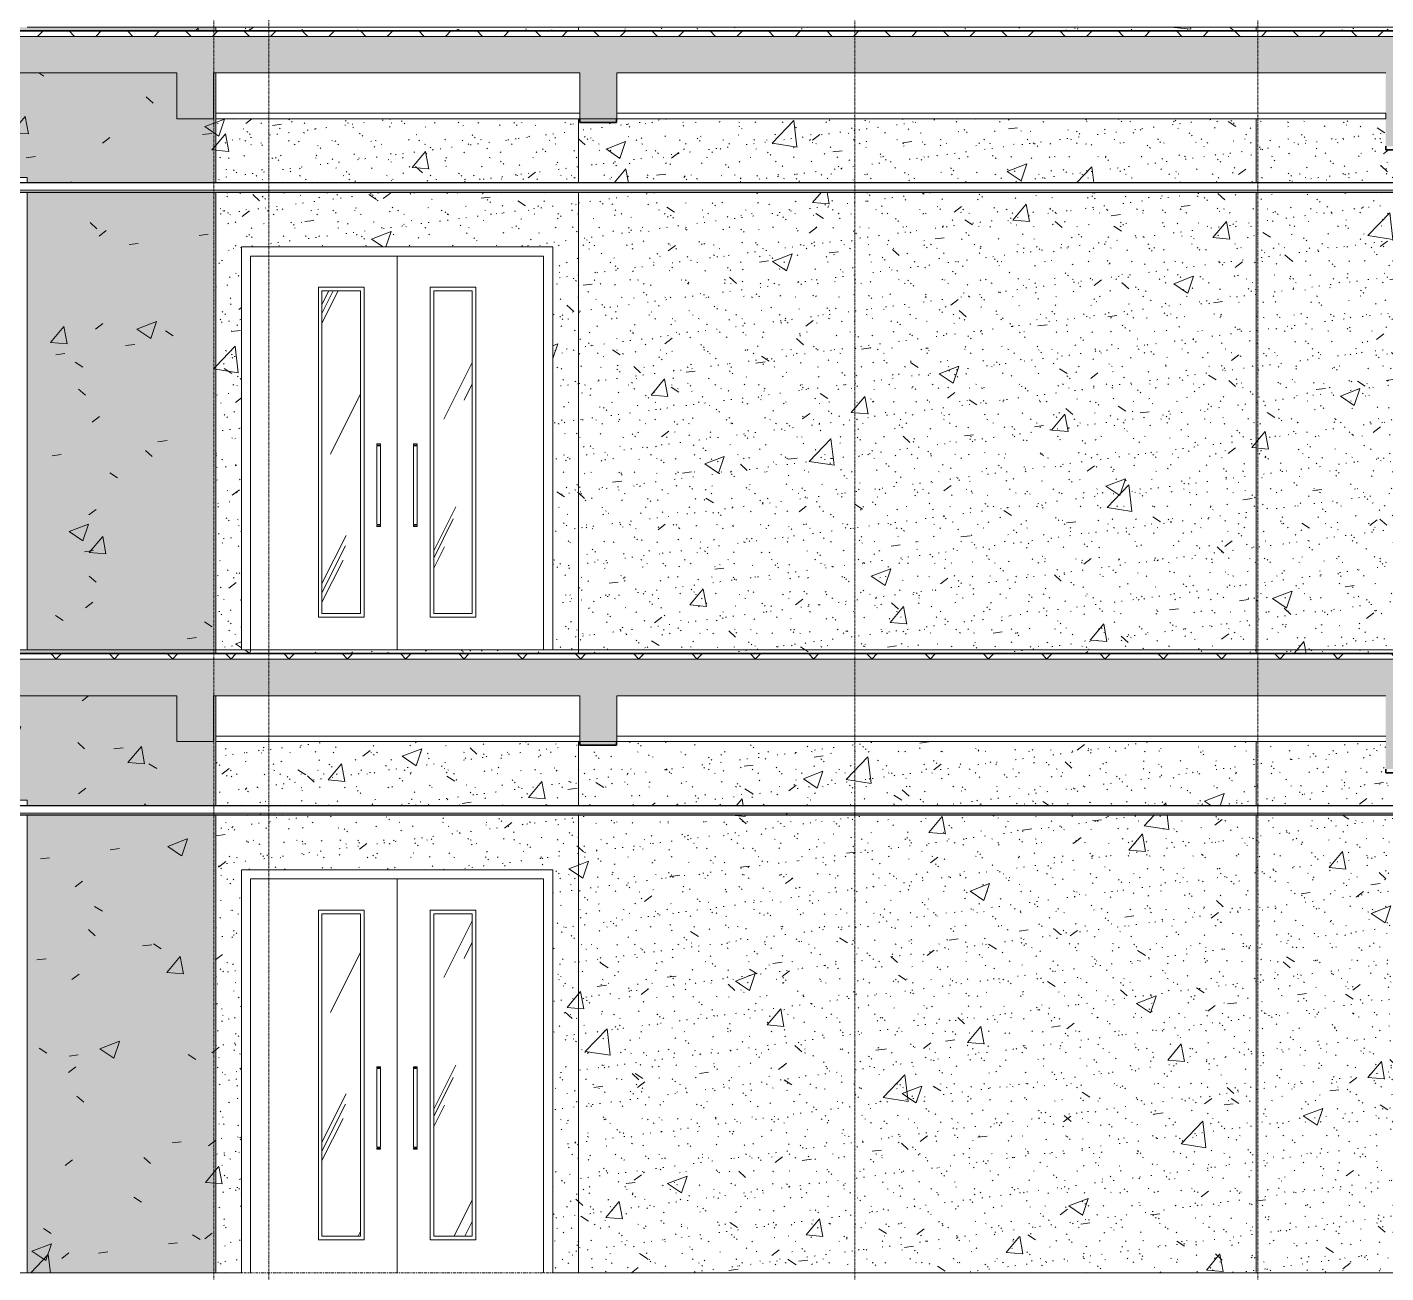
# Model space of a CAD drawing. Header units: millimetres. Extents: x 1240 to 198004, y -7796 to 35300.
# Drawn here: x 32517 to 39936, y 12400 to 19200 of the extents above; entities that cross this region are included whole.
import ezdxf

# ---------------------------------------------------------------- set-up
doc = ezdxf.new("R2010")
doc.units = ezdxf.units.MM
doc.linetypes.add('Centre', pattern=[31.75, 6.35, -4.7625, 15.875, -4.7625])
doc.linetypes.add('Grid Line', pattern=[22.225, 12.7, -3.175, 3.175, -3.175])
for name, color, linetype, lineweight in [('0-1', 7, 'Continuous', 5), ('A-CLNG', 13, 'Continuous', 9), ('A-CLNG-1', 13, 'Continuous', 25), ('A-CLNG-PATT-1', 13, 'Continuous', 9), ('A-DETL-GENF-1', 7, 'Continuous', 9), ('A-DETL-THIN', 151, 'Continuous', 9), ('A-DOOR', 31, 'Continuous', 9), ('A-DOOR-FRAM', 31, 'Continuous', 9), ('A-FLOR-3', 192, 'Continuous', 35), ('A-FLOR-LEVL-2', 51, 'Centre', 9), ('A-FLOR-PATT-3', 8, 'Continuous', 9), ('A-WALL-PATT-4', 111, 'Continuous', 9), ('I-WALL', 2, 'Continuous', 9), ('S-BEAM-1', 12, 'Continuous', 5), ('S-BEAM-2', 10, 'Continuous', 35), ('S-BEAM-3', 7, 'Continuous', 9), ('S-GRID-1', 1, 'Grid Line', 9)]:
    doc.layers.add(name, color=color, linetype=linetype, lineweight=lineweight)
pattern_1 = [(45, (377.74, 0), (-159.099, 159.099), []), (135, (377.74, 0), (-159.099, -159.099), [])]
pattern_2 = [(63.435, (2168, 104.33), (-0.001, 1524.001), [532.463, -2875.304]), (63.435, (644, 104.33), (-0.001, 1524.001), [532.463, -2875.304]), (63.435, (2897.55, 398.8), (-0.001, 1524.001), [532.463, -2875.304]), (63.435, (1373.55, 398.8), (-0.001, 1524.001), [532.463, -2875.304]), (63.435, (2787.1, 294.83), (-0.001, 1524.001), [532.463, -2875.304]), (63.435, (1263.1, 294.83), (-0.001, 1524.001), [532.463, -2875.304]), (63.435, (2674.6, 890.1), (-0.001, 1524.001), [258.8, -3148.965]), (63.435, (1150.6, 890.1), (-0.001, 1524.001), [258.8, -3148.965]), (63.435, (2600.96, 797.95), (-0.001, 1524.001), [532.463, -2875.304]), (63.435, (1076.96, 797.95), (-0.001, 1524.001), [532.463, -2875.304]), (63.435, (2613.95, 864.1), (-0.001, 1524.001), [532.463, -2875.304]), (63.435, (1089.95, 864.1), (-0.001, 1524.001), [532.463, -2875.304]), (63.435, (1999.1, 573.94), (-0.001, 1524.001), [532.463, -2875.304]), (63.435, (475.1, 573.94), (-0.001, 1524.001), [532.463, -2875.304]), (63.435, (2012.1, 651.9), (-0.001, 1524.001), [532.463, -2875.304]), (63.435, (488.1, 651.9), (-0.001, 1524.001), [532.463, -2875.304]), (63.435, (2015.6, 708.1), (-0.001, 1524.001), [532.463, -2875.304]), (63.435, (491.6, 708.1), (-0.001, 1524.001), [532.463, -2875.304])]
pattern_3 = [(50, (377.7, 0), (1093.104, -95.634), [114.3, -1257.3]), (355, (377.7, 0), (-211.457, 1146.34), [91.44, -1005.84]), (100.451, (468.8, -8), (881.656, 1050.7), [97.14, -1068.54]), (46.184, (377.7, 304.8), (1626.475, -252.257), [171.45, -1885.95]), (96.636, (513.3, 283.8), (1424.416, 1484.565), [145.71, -1602.81]), (351.184, (377.7, 304.8), (1424.43, 1484.55), [137.16, -1508.76]), (21, (530.1, 228.6), (909.686, -613.591), [114.3, -1257.3]), (326, (530.1, 228.6), (370.812, 1105.13), [91.44, -1005.84]), (71.451, (606, 177.5), (1280.503, 491.528), [97.14, -1068.54]), (37.5, (377.74, 0), (18.5313, 507.3303), [50.292, -943.356, 50.292, -970.788, -1009.65]), (37.5, (377.74, 0), (18.5313, 507.3303), [-2014.728, 50.292, -959.358]), (7.5, (377.74, 0), (400.918, 601.0836), [50.292, -531.876, 50.292, -920.496, -384.81]), (7.5, (377.74, 0), (400.918, 601.0836), [-1552.956, 50.292, -334.518]), (327.5, (37.9, 0), (813.545, -34.3737), [50.292, -330.708, 50.292, -1138.428, -1577.34]), (327.5, (37.9, 0), (813.545, -34.3737), [-1569.72, 50.292, -1527.048]), (317.5, (-114.5, 0), (888.775, 152.56), [50.292, -445.008, 50.292, -739.14, -1120.14]), (317.5, (-114.5, 0), (888.775, 152.56), [-1284.732, 50.292, -1069.848])]
pattern_4 = [(37.5, (377.74, 0), (-4.79953, 146.8239), [5.029, -110.795, 5.029, -124.511, -123.825]), (37.5, (377.74, 0), (-4.79953, 146.8239), [-245.364, 5.029, -118.796]), (7.5, (377.74, 0), (134.8574, 215.0472), [5.029, -57.455, 5.029, -99.365, -40.005]), (7.5, (377.74, 0), (134.8574, 215.0472), [-166.878, 5.029, -34.976]), (327.5, (284.02, 0), (237.29776, 0.4316), [5.029, -33.071, 5.029, -132.131, -179.07]), (327.5, (284.02, 0), (237.29776, 0.4316), [-175.26, 5.029, -174.041]), (317.5, (284.02, 0), (229.0671, 66.8792), [5.029, -14.021, 5.029, -84.887, -102.87]), (317.5, (284.02, 0), (229.0671, 66.8792), [-108.966, 5.029, -97.841])]
pattern_5 = [(0, (377.74, 0), (1219.2, 304.8), [50.292, -864.108, 50.292, -864.108, -4876.8]), (0, (377.74, 0), (1219.2, 304.8), [-1828.8, 50.292, -1778.508, 50.292, -864.108, -2133.6]), (0, (377.74, 0), (1219.2, 304.8), [-4572, 50.292, -559.308, 50.292, -1473.708]), (120, (834.94, 152.4), (-873.5645, 903.4582), [50.292, -864.108, 50.292, -864.108, -4876.8]), (120, (834.94, 152.4), (-873.5645, 903.4582), [-1828.8, 50.292, -1778.508, 50.292, -864.108, -2133.6]), (120, (834.94, 152.4), (-873.5645, 903.4582), [-4572, 50.292, -559.308, 50.292, -1473.708]), (240, (987.34, 762), (-345.6355, -1208.2582), [50.292, -864.108, 50.292, -864.108, -4876.8]), (240, (987.34, 762), (-345.6355, -1208.2582), [-1828.8, 50.292, -1778.508, 50.292, -864.108, -2133.6]), (240, (987.34, 762), (-345.6355, -1208.2582), [-4572, 50.292, -559.308, 50.292, -1473.708])]

# ---------------------------------------------------------------- blocks, each defined once
blk = doc.blocks.new('NCV_TKTC_KET CAU_rvt-1-TKCS_MẶT ĐỨNG NỘI KHU 1')
at = {"layer": 'S-BEAM-1'}
for points in [[(35735.3, 18680), (35735.3, 18700), (35535.3, 18700), (35535.3, 18680)], [(35735.3, 15280), (35735.3, 15300), (35535.3, 15300), (35535.3, 15280)]]:
    blk.add_hatch(color=256, dxfattribs=at).paths.add_polyline_path(points)
at = {"layer": 'S-BEAM-2'}
for p, q in [((35535.3, 18700), (35535.3, 18680)), ((35735.3, 18680), (35735.3, 18700)), ((35535.3, 18680), (35735.3, 18680)), ((39935.6, 18550), (39935.6, 18530)), ((39935.6, 18530), (40235.6, 18530)), ((35535.3, 15300), (35535.3, 15280)), ((35735.3, 15280), (35735.3, 15300)), ((35535.3, 15280), (35735.3, 15280)), ((39935.6, 15150), (39935.6, 15130)), ((39935.6, 15130), (40235.6, 15130))]:
    blk.add_line(p, q, dxfattribs=at)
at = {"layer": 'S-BEAM-3'}
for p, q in [((33547.4, 18730), (35535.3, 18730)), ((33547.4, 18700), (35535.3, 18700)), ((35737.4, 18730), (39935.6, 18730)), ((35737.4, 18700), (39934.9, 18700)), ((39934.9, 18700), (39934.9, 18730)), ((33547.4, 15330), (35535.3, 15330)), ((33547.4, 15300), (35535.3, 15300)), ((35737.4, 15330), (39935.6, 15330)), ((35737.4, 15300), (39935.6, 15300))]:
    blk.add_line(p, q, dxfattribs=at)
blk = doc.blocks.new('Thang may HIEN - Dài x Rộng - 2200x1200-V7-TKCS_MẶT ĐỨNG NỘI KHU 1')
at = {"layer": 'A-DOOR'}
for p, q in [((30757.4, 11580), (30757.4, 11550)), ((32517.4, 11580), (30757.4, 11580)), ((32517.4, 11550), (32517.4, 11580)), ((30757.4, 11500), (30757.4, 9000)), ((32517.4, 9000), (32517.4, 11500)), ((31137.4, 11200), (31047.4, 11290)), ((31047.4, 11290), (31047.4, 9000)), ((31047.4, 11290), (32227.4, 11290)), ((32227.4, 11290), (32137.4, 11200)), ((32227.4, 11290), (32227.4, 9000)), ((31137.4, 11200), (31137.4, 9000)), ((31137.4, 11200), (32137.4, 11200)), ((31627.4, 9000), (31627.4, 11200)), ((31647.4, 9000), (31647.4, 11200)), ((32137.4, 11200), (32137.4, 9000)), ((32427.4, 10205.9), (32317.4, 10205.9)), ((32317.4, 10205.9), (32317.4, 9805.9)), ((32427.4, 9805.9), (32427.4, 10205.9)), ((32317.4, 9805.9), (32427.4, 9805.9)), ((31047.4, 9000), (30757.4, 9000)), ((31052.4, 9000), (31047.4, 9000)), ((32227.4, 9000), (32222.4, 9000)), ((32227.4, 9000), (32517.4, 9000))]:
    blk.add_line(p, q, dxfattribs=at)
blk = doc.blocks.new('FD_07 - FD_07-1700x2200-CỬA ĐI 2 CÁNH-V172-TKCS_MẶT ĐỨNG NỘI KHU 1')
at = {"layer": 'A-DOOR'}
h = blk.add_hatch(dxfattribs=at)
h.set_pattern_fill('FP_2', color=256, style=0, pattern_type=2)
h.set_pattern_definition(pattern_2)
h.paths.add_polyline_path([(34127.1, 16000), (34337.1, 16000), (34337.1, 17760), (34127.1, 17760), (34127.1, 16210)])
h = blk.add_hatch(dxfattribs=at)
h.set_pattern_fill('FP_2', color=256, style=0, pattern_type=2)
h.set_pattern_definition(pattern_2)
h.paths.add_polyline_path([(34737.1, 16000), (34947.1, 16000), (34947.1, 17760), (34737.1, 17760), (34737.1, 16210)])
for p, q in [((34537.1, 17950), (34537.1, 15800)), ((34537.1, 15800), (34537.1, 17950)), ((34107.1, 17780), (34357.1, 17780)), ((34107.1, 15980), (34107.1, 17780)), ((34127.1, 17760), (34127.1, 16000)), ((34337.1, 17760), (34127.1, 17760)), ((34337.1, 17760), (34337.1, 16000)), ((34357.1, 17780), (34357.1, 15980)), ((34717.1, 17780), (34967.1, 17780)), ((34717.1, 15980), (34717.1, 17780)), ((34947.1, 17760), (34737.1, 17760)), ((34737.1, 16000), (34737.1, 17760)), ((34947.1, 16000), (34947.1, 17760)), ((34967.1, 17780), (34967.1, 15980)), ((34427.1, 16925), (34427.1, 16919)), ((34447.1, 16925), (34427.1, 16925)), ((34427.1, 16919), (34447.1, 16919)), ((34427.1, 16914.8), (34427.1, 16485.2)), ((34427.1, 16914.8), (34447.1, 16914.8)), ((34429.1, 16919), (34429.1, 16914.8)), ((34445.2, 16914.8), (34445.2, 16919)), ((34447.1, 16919), (34447.1, 16925)), ((34447.1, 16485.2), (34447.1, 16914.8)), ((34627.1, 16925), (34627.1, 16919)), ((34647.1, 16925), (34627.1, 16925)), ((34627.1, 16919), (34647.1, 16919)), ((34627.1, 16914.8), (34627.1, 16485.2)), ((34627.1, 16914.8), (34647.1, 16914.8)), ((34629.1, 16919), (34629.1, 16914.8)), ((34645.2, 16914.8), (34645.2, 16919)), ((34647.1, 16919), (34647.1, 16925)), ((34647.1, 16485.2), (34647.1, 16914.8)), ((34427.1, 16485.2), (34447.1, 16485.2)), ((34427.1, 16481), (34427.1, 16475)), ((34427.1, 16481), (34447.1, 16481)), ((34427.1, 16475), (34447.1, 16475)), ((34429.1, 16485.2), (34429.1, 16481)), ((34445.2, 16481), (34445.2, 16485.2)), ((34447.1, 16475), (34447.1, 16481)), ((34627.1, 16485.2), (34647.1, 16485.2)), ((34627.1, 16481), (34627.1, 16475)), ((34627.1, 16481), (34647.1, 16481)), ((34627.1, 16475), (34647.1, 16475)), ((34629.1, 16485.2), (34629.1, 16481)), ((34645.2, 16481), (34645.2, 16485.2)), ((34647.1, 16475), (34647.1, 16481)), ((34357.1, 15980), (34107.1, 15980)), ((34127.1, 16000), (34337.1, 16000)), ((34967.1, 15980), (34717.1, 15980)), ((34737.1, 16000), (34947.1, 16000))]:
    blk.add_line(p, q, dxfattribs=at)
at = {"layer": 'A-DOOR-FRAM'}
for p, q in [((33737.1, 17950), (33737.1, 15800)), ((33737.1, 17950), (35337.1, 17950)), ((35337.1, 17950), (35337.1, 15800))]:
    blk.add_line(p, q, dxfattribs=at)
blk = doc.blocks.new('FD_07 - FD_07-1700x2200-CỬA ĐI 2 CÁNH-V206-TKCS_MẶT ĐỨNG NỘI KHU 1')
at = {"layer": 'A-DOOR'}
h = blk.add_hatch(dxfattribs=at)
h.set_pattern_fill('FP_2', color=256, style=0, pattern_type=2)
h.set_pattern_definition(pattern_2)
h.paths.add_polyline_path([(34127.1, 12600), (34337.1, 12600), (34337.1, 14360), (34127.1, 14360), (34127.1, 12810)])
h = blk.add_hatch(dxfattribs=at)
h.set_pattern_fill('FP_2', color=256, style=0, pattern_type=2)
h.set_pattern_definition(pattern_2)
h.paths.add_polyline_path([(34737.1, 12600), (34947.1, 12600), (34947.1, 14360), (34737.1, 14360), (34737.1, 12810)])
for p, q in [((34537.1, 14550), (34537.1, 12400)), ((34537.1, 12400), (34537.1, 14550)), ((34107.1, 14380), (34357.1, 14380)), ((34107.1, 12580), (34107.1, 14380)), ((34127.1, 14360), (34127.1, 12600)), ((34337.1, 14360), (34127.1, 14360)), ((34337.1, 14360), (34337.1, 12600)), ((34357.1, 14380), (34357.1, 12580)), ((34717.1, 14380), (34967.1, 14380)), ((34717.1, 12580), (34717.1, 14380)), ((34947.1, 14360), (34737.1, 14360)), ((34737.1, 12600), (34737.1, 14360)), ((34947.1, 12600), (34947.1, 14360)), ((34967.1, 14380), (34967.1, 12580)), ((34427.1, 13525), (34427.1, 13519)), ((34447.1, 13525), (34427.1, 13525)), ((34427.1, 13519), (34447.1, 13519)), ((34427.1, 13514.8), (34427.1, 13085.2)), ((34427.1, 13514.8), (34447.1, 13514.8)), ((34429.1, 13519), (34429.1, 13514.8)), ((34445.2, 13514.8), (34445.2, 13519)), ((34447.1, 13519), (34447.1, 13525)), ((34447.1, 13085.2), (34447.1, 13514.8)), ((34627.1, 13525), (34627.1, 13519)), ((34647.1, 13525), (34627.1, 13525)), ((34627.1, 13519), (34647.1, 13519)), ((34627.1, 13514.8), (34627.1, 13085.2)), ((34627.1, 13514.8), (34647.1, 13514.8)), ((34629.1, 13519), (34629.1, 13514.8)), ((34645.2, 13514.8), (34645.2, 13519)), ((34647.1, 13519), (34647.1, 13525)), ((34647.1, 13085.2), (34647.1, 13514.8)), ((34427.1, 13085.2), (34447.1, 13085.2)), ((34427.1, 13081), (34427.1, 13075)), ((34427.1, 13081), (34447.1, 13081)), ((34427.1, 13075), (34447.1, 13075)), ((34429.1, 13085.2), (34429.1, 13081)), ((34445.2, 13081), (34445.2, 13085.2)), ((34447.1, 13075), (34447.1, 13081)), ((34627.1, 13085.2), (34647.1, 13085.2)), ((34627.1, 13081), (34627.1, 13075)), ((34627.1, 13081), (34647.1, 13081)), ((34627.1, 13075), (34647.1, 13075)), ((34629.1, 13085.2), (34629.1, 13081)), ((34645.2, 13081), (34645.2, 13085.2)), ((34647.1, 13075), (34647.1, 13081)), ((34357.1, 12580), (34107.1, 12580)), ((34127.1, 12600), (34337.1, 12600)), ((34967.1, 12580), (34717.1, 12580)), ((34737.1, 12600), (34947.1, 12600))]:
    blk.add_line(p, q, dxfattribs=at)
at = {"layer": 'A-DOOR-FRAM'}
for p, q in [((33737.1, 14550), (33737.1, 12400)), ((33737.1, 14550), (35337.1, 14550)), ((35337.1, 14550), (35337.1, 12400))]:
    blk.add_line(p, q, dxfattribs=at)

msp = doc.modelspace()

# ---------------------------------------------------------------- hatches: boundary and pattern name
at = {"layer": 'A-CLNG-PATT-1'}
h = msp.add_hatch(dxfattribs=at)
h.set_pattern_fill('FP_9', color=256, style=0, pattern_type=2)
h.set_pattern_definition(pattern_5)
h.paths.add_polyline_path([(44337, 18300), (44337, 18310), (28636.9, 18310), (28636.9, 18300), (43829.8, 18300)])
h = msp.add_hatch(dxfattribs=at)
h.set_pattern_fill('FP_9', color=256, style=0, pattern_type=2)
h.set_pattern_definition(pattern_5)
h.paths.add_polyline_path([(44337, 14900), (44337, 14910), (28636.9, 14910), (28636.9, 14900), (43829.8, 14900)])
at = {"layer": 'A-DETL-GENF-1'}
h = msp.add_hatch(color=256, dxfattribs=at)
h.paths.add_polyline_path([(39954.8, 18550), (40235.6, 18550), (40235.6, 18950), (44235.3, 18950), (44235.3, 18550), (44535.3, 18550), (44535.3, 19150), (26535.3, 19150), (26535.3, 18750), (26735.3, 18750), (26735.3, 18950), (28436.9, 18950), (28436.9, 18700), (28635.3, 18700), (28635.3, 18950), (30535.3, 18950), (30535.3, 18700), (30736.9, 18700), (30736.9, 18950), (33335.3, 18950), (33335.3, 18700), (33535.3, 18700), (33535.3, 18950), (35535.3, 18950), (35535.3, 18700), (35737.4, 18700), (35737.4, 18950), (39935.6, 18950), (39935.6, 18550)])
h.paths.add_polyline_path([(23535.3, 18750), (23535.3, 19150), (23337.4, 19150), (23337.4, 18750)])
h = msp.add_hatch(color=256, dxfattribs=at)
h.paths.add_polyline_path([(39954.8, 15150), (40235.6, 15150), (40235.6, 15550), (44235.3, 15550), (44235.3, 15150), (44535.3, 15150), (44535.3, 15750), (26535.3, 15750), (26535.3, 15350), (26735.3, 15350), (26735.3, 15550), (28436.9, 15550), (28436.9, 15300), (28635.3, 15300), (28635.3, 15550), (30535.3, 15550), (30535.3, 15300), (30736.9, 15300), (30736.9, 15550), (33335.3, 15550), (33335.3, 15300), (33535.3, 15300), (33535.3, 15550), (35535.3, 15550), (35535.3, 15300), (35737.4, 15300), (35737.4, 15550), (39935.6, 15550), (39935.6, 15150)])
h.paths.add_polyline_path([(23535.3, 15350), (23535.3, 15750), (23337.4, 15750), (23337.4, 15350)])
at = {"layer": 'A-FLOR-PATT-3'}
h = msp.add_hatch(dxfattribs=at)
h.set_pattern_fill('FP_6', color=256, style=0, pattern_type=2)
h.set_pattern_definition(pattern_1)
h.paths.add_polyline_path([(45737.4, 19130), (45737.4, 19180), (28636.9, 19180), (28636.9, 19150), (44535.3, 19150), (44535.3, 19130), (45121.5, 19130)])
h = msp.add_hatch(dxfattribs=at)
h.set_pattern_fill('FP_6', color=256, style=0, pattern_type=2)
h.set_pattern_definition(pattern_1)
h.paths.add_polyline_path([(45737.4, 15730), (45737.4, 15780), (28636.9, 15780), (28636.9, 15750), (44535.3, 15750), (44535.3, 15730), (45121.5, 15730)])
at = {"layer": 'A-WALL-PATT-4'}
h = msp.add_hatch(dxfattribs=at)
h.set_pattern_fill('FP_5', color=256, style=0, pattern_type=2)
h.set_pattern_definition(pattern_3)
h.paths.add_polyline_path([(28646.9, 15800), (28757.4, 15800), (28757.4, 18300), (28646.9, 18300), (28646.9, 16315.9)])
h.paths.add_polyline_path([(30517.4, 15800), (30757.4, 15800), (30757.4, 18300), (30517.4, 18300), (30517.4, 16315.9)])
h.paths.add_polyline_path([(32517.4, 15800), (33547.4, 15800), (33547.4, 18300), (32517.4, 18300), (32517.4, 16315.9)])
h.paths.add_polyline_path([(28757.4, 18350), (28757.4, 18380), (30517.4, 18380), (30517.4, 18350), (30757.4, 18350), (30757.4, 18380), (32517.4, 18380), (32517.4, 18350), (33547.4, 18350), (33547.4, 18950), (33535.3, 18950), (33535.3, 18700), (33335.3, 18700), (33335.3, 18950), (30736.9, 18950), (30735.3, 18700), (30535.3, 18700), (30535.3, 18950), (28646.9, 18950), (28646.9, 18350)])
h.paths.add_polyline_path([(30517.4, 19180), (33547.4, 19180), (33547.4, 19200), (28646.9, 19200), (28646.9, 19180), (30227.4, 19180)])
h = msp.add_hatch(dxfattribs=at)
h.set_pattern_fill('FP_4', color=256, style=0, pattern_type=2)
h.set_pattern_definition(pattern_4)
h.paths.add_polyline_path([(28646.9, 15800), (28757.4, 15800), (28757.4, 18300), (28646.9, 18300), (28646.9, 16315.9)])
h.paths.add_polyline_path([(30517.4, 15800), (30757.4, 15800), (30757.4, 18300), (30517.4, 18300), (30517.4, 16315.9)])
h.paths.add_polyline_path([(32517.4, 15800), (33547.4, 15800), (33547.4, 18300), (32517.4, 18300), (32517.4, 16315.9)])
h.paths.add_polyline_path([(28757.4, 18350), (28757.4, 18380), (30517.4, 18380), (30517.4, 18350), (30757.4, 18350), (30757.4, 18380), (32517.4, 18380), (32517.4, 18350), (33547.4, 18350), (33547.4, 18950), (33535.3, 18950), (33535.3, 18700), (33335.3, 18700), (33335.3, 18950), (30736.9, 18950), (30735.3, 18700), (30535.3, 18700), (30535.3, 18950), (28646.9, 18950), (28646.9, 18350)])
h.paths.add_polyline_path([(30517.4, 19180), (33547.4, 19180), (33547.4, 19200), (28646.9, 19200), (28646.9, 19180), (30227.4, 19180)])
h = msp.add_hatch(dxfattribs=at)
h.set_pattern_fill('FP_5', color=256, style=0, pattern_type=2)
h.set_pattern_definition(pattern_3)
h.paths.add_polyline_path([(33547.4, 15800), (33687.1, 15800), (33687.1, 18000), (35387.1, 18000), (35387.1, 15800), (35527.4, 15800), (35527.4, 18300), (33547.4, 18300), (33547.4, 16315.9)])
h.paths.add_polyline_path([(34615.4, 18350), (35527.4, 18350), (35527.4, 18700), (33547.4, 18700), (33547.4, 18350), (34612.7, 18350)])
h.paths.add_polyline_path([(33578, 19180), (35527.4, 19180), (35527.4, 19200), (33547.4, 19200), (33547.4, 19180), (33558.8, 19180)])
h = msp.add_hatch(dxfattribs=at)
h.set_pattern_fill('FP_4', color=256, style=0, pattern_type=2)
h.set_pattern_definition(pattern_4)
h.paths.add_polyline_path([(33547.4, 15800), (33687.1, 15800), (33687.1, 18000), (35387.1, 18000), (35387.1, 15800), (35527.4, 15800), (35527.4, 18300), (33547.4, 18300), (33547.4, 16315.9)])
h.paths.add_polyline_path([(34615.4, 18350), (35527.4, 18350), (35527.4, 18700), (33547.4, 18700), (33547.4, 18350), (34612.7, 18350)])
h.paths.add_polyline_path([(33578, 19180), (35527.4, 19180), (35527.4, 19200), (33547.4, 19200), (33547.4, 19180), (33558.8, 19180)])
h = msp.add_hatch(dxfattribs=at)
h.set_pattern_fill('FP_5', color=256, style=0, pattern_type=2)
h.set_pattern_definition(pattern_3)
h.paths.add_polyline_path([(36079.7, 15800), (39226.9, 15800), (39226.9, 18300), (35527.4, 18300), (35527.4, 15800)])
h.paths.add_polyline_path([(38859.4, 18350), (39226.9, 18350), (39226.9, 18700), (35735.3, 18700), (35735.3, 18680), (35535.3, 18680), (35535.3, 18700), (35527.4, 18700), (35527.4, 18350), (38663.1, 18350)])
h.paths.add_polyline_path([(35527.4, 19180), (39226.9, 19180), (39226.9, 19200), (35527.4, 19200)])
h = msp.add_hatch(dxfattribs=at)
h.set_pattern_fill('FP_4', color=256, style=0, pattern_type=2)
h.set_pattern_definition(pattern_4)
h.paths.add_polyline_path([(36079.7, 15800), (39226.9, 15800), (39226.9, 18300), (35527.4, 18300), (35527.4, 15800)])
h.paths.add_polyline_path([(38859.4, 18350), (39226.9, 18350), (39226.9, 18700), (35735.3, 18700), (35735.3, 18680), (35535.3, 18680), (35535.3, 18700), (35527.4, 18700), (35527.4, 18350), (38663.1, 18350)])
h.paths.add_polyline_path([(35527.4, 19180), (39226.9, 19180), (39226.9, 19200), (35527.4, 19200)])
h = msp.add_hatch(dxfattribs=at)
h.set_pattern_fill('FP_5', color=256, style=0, pattern_type=2)
h.set_pattern_definition(pattern_3)
h.paths.add_polyline_path([(39226.9, 15800), (39236.9, 15800), (39236.9, 18300), (39226.9, 18300), (39226.9, 16315.9)])
h.paths.add_polyline_path([(39226.9, 18350), (39236.9, 18350), (39236.9, 18700), (39226.9, 18700)])
h.paths.add_polyline_path([(39226.9, 19180), (39236.9, 19180), (39236.9, 19200), (39226.9, 19200)])
h = msp.add_hatch(dxfattribs=at)
h.set_pattern_fill('FP_4', color=256, style=0, pattern_type=2)
h.set_pattern_definition(pattern_4)
h.paths.add_polyline_path([(39226.9, 15800), (39236.9, 15800), (39236.9, 18300), (39226.9, 18300), (39226.9, 16315.9)])
h.paths.add_polyline_path([(39226.9, 18350), (39236.9, 18350), (39236.9, 18700), (39226.9, 18700)])
h.paths.add_polyline_path([(39226.9, 19180), (39236.9, 19180), (39236.9, 19200), (39226.9, 19200)])
h = msp.add_hatch(dxfattribs=at)
h.set_pattern_fill('FP_5', color=256, style=0, pattern_type=2)
h.set_pattern_definition(pattern_3)
h.paths.add_polyline_path([(39954.8, 15800), (40546.9, 15800), (40546.9, 18300), (39236.9, 18300), (39236.9, 15800)])
h.paths.add_polyline_path([(40235.6, 18350), (40546.9, 18350), (40546.9, 18730), (40235.6, 18730), (40235.6, 18530), (39935.6, 18530), (39934.9, 18700), (39236.9, 18700), (39236.9, 18350), (39954.8, 18350)])
h.paths.add_polyline_path([(39935.6, 19180), (40546.9, 19180), (40546.9, 19200), (39236.9, 19200), (39236.9, 19180), (39934.9, 19180)])
h = msp.add_hatch(dxfattribs=at)
h.set_pattern_fill('FP_4', color=256, style=0, pattern_type=2)
h.set_pattern_definition(pattern_4)
h.paths.add_polyline_path([(39954.8, 15800), (40546.9, 15800), (40546.9, 18300), (39236.9, 18300), (39236.9, 15800)])
h.paths.add_polyline_path([(40235.6, 18350), (40546.9, 18350), (40546.9, 18730), (40235.6, 18730), (40235.6, 18530), (39935.6, 18530), (39934.9, 18700), (39236.9, 18700), (39236.9, 18350), (39954.8, 18350)])
h.paths.add_polyline_path([(39935.6, 19180), (40546.9, 19180), (40546.9, 19200), (39236.9, 19200), (39236.9, 19180), (39934.9, 19180)])
h = msp.add_hatch(dxfattribs=at)
h.set_pattern_fill('FP_5', color=256, style=0, pattern_type=2)
h.set_pattern_definition(pattern_3)
h.paths.add_polyline_path([(28646.9, 12400), (28757.4, 12400), (28757.4, 14900), (28646.9, 14900), (28646.9, 12543.4)])
h.paths.add_polyline_path([(32517.4, 12400), (33547.4, 12400), (33547.4, 14900), (32517.4, 14900), (32517.4, 12543.4)])
h.paths.add_polyline_path([(30757.4, 12400), (30757.4, 14900), (30517.4, 14900), (30517.4, 12400)])
h.paths.add_polyline_path([(32535.1, 14950), (33547.4, 14950), (33547.4, 15550), (33535.3, 15550), (33535.3, 15300), (33335.3, 15300), (33335.3, 15550), (30736.9, 15550), (30735.3, 15300), (30535.3, 15300), (30535.3, 15550), (28646.9, 15550), (28646.9, 14950), (28757.4, 14950), (28757.4, 14980), (30517.4, 14980), (30517.4, 14950), (30757.4, 14950), (30757.4, 14980), (32517.4, 14980), (32517.4, 14950)])
h.paths.add_polyline_path([(29621.3, 15780), (33547.4, 15780), (33547.4, 15800), (28646.9, 15800), (28646.9, 15780), (29052.4, 15780)])
h = msp.add_hatch(dxfattribs=at)
h.set_pattern_fill('FP_4', color=256, style=0, pattern_type=2)
h.set_pattern_definition(pattern_4)
h.paths.add_polyline_path([(28646.9, 12400), (28757.4, 12400), (28757.4, 14900), (28646.9, 14900), (28646.9, 12543.4)])
h.paths.add_polyline_path([(32517.4, 12400), (33547.4, 12400), (33547.4, 14900), (32517.4, 14900), (32517.4, 12543.4)])
h.paths.add_polyline_path([(30757.4, 12400), (30757.4, 14900), (30517.4, 14900), (30517.4, 12400)])
h.paths.add_polyline_path([(32535.1, 14950), (33547.4, 14950), (33547.4, 15550), (33535.3, 15550), (33535.3, 15300), (33335.3, 15300), (33335.3, 15550), (30736.9, 15550), (30735.3, 15300), (30535.3, 15300), (30535.3, 15550), (28646.9, 15550), (28646.9, 14950), (28757.4, 14950), (28757.4, 14980), (30517.4, 14980), (30517.4, 14950), (30757.4, 14950), (30757.4, 14980), (32517.4, 14980), (32517.4, 14950)])
h.paths.add_polyline_path([(29621.3, 15780), (33547.4, 15780), (33547.4, 15800), (28646.9, 15800), (28646.9, 15780), (29052.4, 15780)])
h = msp.add_hatch(dxfattribs=at)
h.set_pattern_fill('FP_5', color=256, style=0, pattern_type=2)
h.set_pattern_definition(pattern_3)
h.paths.add_polyline_path([(33687.1, 12400), (33687.1, 14600), (35387.1, 14600), (35387.1, 12400), (35527.4, 12400), (35527.4, 14900), (33547.4, 14900), (33547.4, 12400)])
h.paths.add_polyline_path([(34615.4, 14950), (35527.4, 14950), (35527.4, 15300), (33547.4, 15300), (33547.4, 14950), (34612.7, 14950)])
h.paths.add_polyline_path([(35527.4, 15780), (35527.4, 15800), (33547.4, 15800), (33547.4, 15780), (35525, 15780)])
h = msp.add_hatch(dxfattribs=at)
h.set_pattern_fill('FP_4', color=256, style=0, pattern_type=2)
h.set_pattern_definition(pattern_4)
h.paths.add_polyline_path([(33687.1, 12400), (33687.1, 14600), (35387.1, 14600), (35387.1, 12400), (35527.4, 12400), (35527.4, 14900), (33547.4, 14900), (33547.4, 12400)])
h.paths.add_polyline_path([(34615.4, 14950), (35527.4, 14950), (35527.4, 15300), (33547.4, 15300), (33547.4, 14950), (34612.7, 14950)])
h.paths.add_polyline_path([(35527.4, 15780), (35527.4, 15800), (33547.4, 15800), (33547.4, 15780), (35525, 15780)])
h = msp.add_hatch(dxfattribs=at)
h.set_pattern_fill('FP_5', color=256, style=0, pattern_type=2)
h.set_pattern_definition(pattern_3)
h.paths.add_polyline_path([(37371.4, 12400), (39226.9, 12400), (39226.9, 14900), (35527.4, 14900), (35527.4, 12400), (36079.7, 12400)])
h.paths.add_polyline_path([(35527.4, 14950), (39226.9, 14950), (39226.9, 15300), (35735.3, 15300), (35735.3, 15280), (35535.3, 15280), (35535.3, 15300), (35527.4, 15300), (35527.4, 15058.4)])
h.paths.add_polyline_path([(35527.4, 15780), (39226.9, 15780), (39226.9, 15800), (35527.4, 15800)])
h = msp.add_hatch(dxfattribs=at)
h.set_pattern_fill('FP_4', color=256, style=0, pattern_type=2)
h.set_pattern_definition(pattern_4)
h.paths.add_polyline_path([(37371.4, 12400), (39226.9, 12400), (39226.9, 14900), (35527.4, 14900), (35527.4, 12400), (36079.7, 12400)])
h.paths.add_polyline_path([(35527.4, 14950), (39226.9, 14950), (39226.9, 15300), (35735.3, 15300), (35735.3, 15280), (35535.3, 15280), (35535.3, 15300), (35527.4, 15300), (35527.4, 15058.4)])
h.paths.add_polyline_path([(35527.4, 15780), (39226.9, 15780), (39226.9, 15800), (35527.4, 15800)])
h = msp.add_hatch(dxfattribs=at)
h.set_pattern_fill('FP_5', color=256, style=0, pattern_type=2)
h.set_pattern_definition(pattern_3)
h.paths.add_polyline_path([(39226.9, 12400), (39236.9, 12400), (39236.9, 14900), (39226.9, 14900), (39226.9, 12543.4)])
h.paths.add_polyline_path([(39226.9, 14950), (39236.9, 14950), (39236.9, 15300), (39226.9, 15300), (39226.9, 15058.4)])
h.paths.add_polyline_path([(39226.9, 15780), (39236.9, 15780), (39236.9, 15800), (39226.9, 15800)])
h = msp.add_hatch(dxfattribs=at)
h.set_pattern_fill('FP_4', color=256, style=0, pattern_type=2)
h.set_pattern_definition(pattern_4)
h.paths.add_polyline_path([(39226.9, 12400), (39236.9, 12400), (39236.9, 14900), (39226.9, 14900), (39226.9, 12543.4)])
h.paths.add_polyline_path([(39226.9, 14950), (39236.9, 14950), (39236.9, 15300), (39226.9, 15300), (39226.9, 15058.4)])
h.paths.add_polyline_path([(39226.9, 15780), (39236.9, 15780), (39236.9, 15800), (39226.9, 15800)])
h = msp.add_hatch(dxfattribs=at)
h.set_pattern_fill('FP_5', color=256, style=0, pattern_type=2)
h.set_pattern_definition(pattern_3)
h.paths.add_polyline_path([(39308.9, 12400), (40546.9, 12400), (40546.9, 14900), (39236.9, 14900), (39236.9, 12400)])
h.paths.add_polyline_path([(40546.9, 14950), (40546.9, 15330), (40235.6, 15330), (40235.6, 15130), (39935.6, 15130), (39935.6, 15300), (39236.9, 15300), (39236.9, 14950), (39954.8, 14950)])
h.paths.add_polyline_path([(40235.6, 15780), (40546.9, 15780), (40546.9, 15800), (39236.9, 15800), (39236.9, 15780), (39954.8, 15780)])
h = msp.add_hatch(dxfattribs=at)
h.set_pattern_fill('FP_4', color=256, style=0, pattern_type=2)
h.set_pattern_definition(pattern_4)
h.paths.add_polyline_path([(39308.9, 12400), (40546.9, 12400), (40546.9, 14900), (39236.9, 14900), (39236.9, 12400)])
h.paths.add_polyline_path([(40546.9, 14950), (40546.9, 15330), (40235.6, 15330), (40235.6, 15130), (39935.6, 15130), (39935.6, 15300), (39236.9, 15300), (39236.9, 14950), (39954.8, 14950)])
h.paths.add_polyline_path([(40235.6, 15780), (40546.9, 15780), (40546.9, 15800), (39236.9, 15800), (39236.9, 15780), (39954.8, 15780)])

# ---------------------------------------------------------------- linework, layer by layer
at = {"layer": 'A-CLNG'}
for p, q in [((44337, 18310), (28636.9, 18310)), ((44337, 14910), (28636.9, 14910))]:
    msp.add_line(p, q, dxfattribs=at)
at = {"layer": 'A-CLNG-1'}
for p, q in [((44337, 18350), (28636.9, 18350)), ((28636.9, 18300), (44337, 18300)), ((44337, 14950), (28636.9, 14950)), ((28636.9, 14900), (44337, 14900))]:
    msp.add_line(p, q, dxfattribs=at)
at = {"layer": 'A-DETL-THIN'}
for p, q in [((44535.3, 19150), (26535.3, 19150)), ((30736.9, 18950), (33335.3, 18950)), ((33335.3, 18950), (33335.3, 18700)), ((33535.3, 18700), (33535.3, 18950)), ((33535.3, 18950), (35535.3, 18950)), ((35535.3, 18950), (35535.3, 18700)), ((35737.4, 18700), (35737.4, 18950)), ((35737.4, 18950), (39935.6, 18950)), ((33335.3, 18700), (33535.3, 18700)), ((35535.3, 18700), (35737.4, 18700)), ((44535.3, 15750), (26535.3, 15750)), ((30736.9, 15550), (33335.3, 15550)), ((33335.3, 15550), (33335.3, 15300)), ((33535.3, 15300), (33535.3, 15550)), ((33535.3, 15550), (35535.3, 15550)), ((35535.3, 15550), (35535.3, 15300)), ((35737.4, 15300), (35737.4, 15550)), ((35737.4, 15550), (39935.6, 15550)), ((33335.3, 15300), (33535.3, 15300)), ((35535.3, 15300), (35737.4, 15300))]:
    msp.add_line(p, q, dxfattribs=at)
at = {"layer": 'A-FLOR-3'}
for p, q in [((45737.4, 19180), (28636.9, 19180)), ((45737.4, 15780), (28636.9, 15780))]:
    msp.add_line(p, q, dxfattribs=at)
at = {"layer": 'A-FLOR-LEVL-2'}
for p, q in [((1240.2, 15800), (91585, 15800)), ((1240.2, 12400), (91585, 12400))]:
    msp.add_line(p, q, dxfattribs=at)
at = {"layer": 'I-WALL'}
for p, q in [((40546.9, 19200), (32517.4, 19200)), ((33547.4, 19180), (33547.4, 19200)), ((35527.4, 19200), (35527.4, 19180)), ((39226.9, 19180), (39226.9, 19200)), ((33547.4, 18350), (33547.4, 18950)), ((35527.4, 18700), (35527.4, 18350)), ((39226.9, 18350), (39226.9, 18700)), ((33547.4, 15800), (33547.4, 18300)), ((35527.4, 18300), (35527.4, 15800)), ((39226.9, 15800), (39226.9, 18300)), ((33687.1, 15800), (33687.1, 18000)), ((33687.1, 18000), (35387.1, 18000)), ((35387.1, 18000), (35387.1, 15800)), ((32517.4, 15800), (33687.1, 15800)), ((40546.9, 15800), (32517.4, 15800)), ((33547.4, 15780), (33547.4, 15800)), ((35387.1, 15800), (43827, 15800)), ((35527.4, 15800), (35527.4, 15780)), ((39226.9, 15780), (39226.9, 15800)), ((33547.4, 14950), (33547.4, 15550)), ((35527.4, 15300), (35527.4, 14950)), ((39226.9, 14950), (39226.9, 15300)), ((33547.4, 12400), (33547.4, 14900)), ((35527.4, 14900), (35527.4, 12400)), ((39226.9, 12400), (39226.9, 14900)), ((33687.1, 12400), (33687.1, 14600)), ((33687.1, 14600), (35387.1, 14600)), ((35387.1, 14600), (35387.1, 12400)), ((32517.4, 12400), (33687.1, 12400)), ((35387.1, 12400), (44536.9, 12400))]:
    msp.add_line(p, q, dxfattribs=at)
at = {"layer": 'S-GRID-1'}
for p, q in [((33536.9, -2695.9), (33536.9, 30542.5)), ((33836.9, -790.9), (33836.9, 30542.5)), ((37036.9, -2695.9), (37036.9, 30542.5)), ((39236.9, -2695.9), (39236.9, 30542.5))]:
    msp.add_line(p, q, dxfattribs=at)

# ---------------------------------------------------------------- block references
at = {"layer": '0-1'}
msp.add_blockref('NCV_TKTC_KET CAU_rvt-1-TKCS_MẶT ĐỨNG NỘI KHU 1', (0, 0), dxfattribs=at)
at = {"layer": 'A-DOOR'}
for name, p in [('Thang may HIEN - Dài x Rộng - 2200x1200-V7-TKCS_MẶT ĐỨNG NỘI KHU 1', (0, 6800)), ('FD_07 - FD_07-1700x2200-CỬA ĐI 2 CÁNH-V172-TKCS_MẶT ĐỨNG NỘI KHU 1', (0, 0)), ('Thang may HIEN - Dài x Rộng - 2200x1200-V7-TKCS_MẶT ĐỨNG NỘI KHU 1', (0, 3400)), ('FD_07 - FD_07-1700x2200-CỬA ĐI 2 CÁNH-V206-TKCS_MẶT ĐỨNG NỘI KHU 1', (0, 0))]:
    msp.add_blockref(name, p, dxfattribs=at)

doc.saveas('drawing.dxf')
